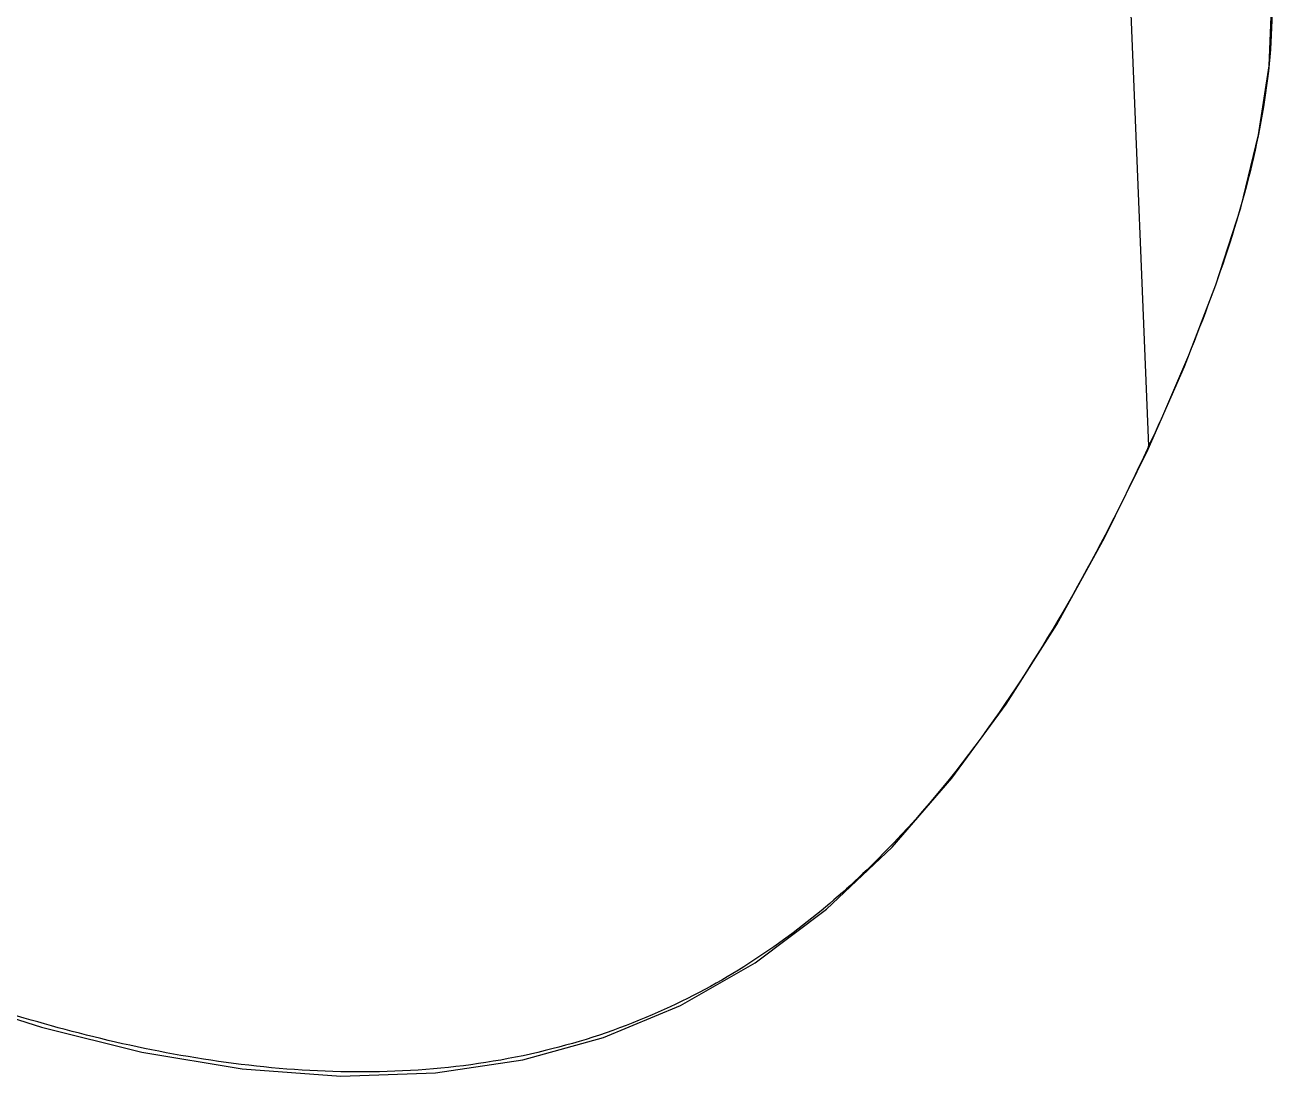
# Model space of a CAD drawing. Header units: millimetres. Extents: x 480 to 3134, y 272 to 1195.
# Drawn here: x 1292.8 to 1424.4, y 802.4 to 913.3 of the extents above; entities that cross this region are included whole.
import ezdxf

# ---------------------------------------------------------------- set-up
doc = ezdxf.new("R2010")
doc.units = ezdxf.units.MM

msp = doc.modelspace()

# ---------------------------------------------------------------- linework, layer by layer
at = {"color": 7, "linetype": 'Continuous'}
for p, q in [((1406.71, 980.55), (1411.29, 868.82)), ((1411.29, 868.82), (1411.16, 868.56)), ((1411.29, 868.82), (1411.17, 868.56)), ((1411.24, 868.52), (1411.29, 868.82))]:
    msp.add_line(p, q, dxfattribs=at)
for points in [[(1411.24, 868.52), (1415.07, 877.22), (1418.39, 885.85), (1421, 893.98), (1422.88, 901.67), (1423.99, 908.97), (1424.27, 915.92), (1424.24, 916.77)], [(1274.27, 814.52), (1284, 810.87), (1294.52, 807.53), (1305.09, 804.9), (1315.67, 803.13), (1326.08, 802.36), (1336.06, 802.69), (1345.27, 804.07), (1353.8, 806.43), (1361.9, 809.8), (1369.79, 814.32), (1377.32, 819.97), (1384.25, 826.53), (1390.54, 833.78), (1396.27, 841.59), (1401.59, 850.02), (1406.63, 859.14), (1411.24, 868.52)]]:
    msp.add_lwpolyline(points, dxfattribs=at)
for points, knots in [([(1424.24, 916.77), (1424.41, 912.71), (1423.7, 904.48), (1420.72, 892.42), (1416.49, 880.51), (1413.1, 872.71), (1411.29, 868.82)], [0, 0, 0, 0, 0.243341, 0.490777, 0.743162, 1, 1, 1, 1]), ([(1411.17, 868.56), (1408.88, 863.64), (1403.92, 853.8), (1395.03, 839.4), (1385.8, 827.98), (1376.71, 819.53), (1368.49, 813.54), (1358.75, 808.4), (1347.44, 804.64), (1334.96, 802.72), (1322.02, 802.72), (1309.28, 804.32), (1293.26, 807.96), (1281.78, 811.93), (1274.4, 814.87)], [0, 0, 0, 0, 0.096782, 0.196515, 0.301645, 0.357794, 0.417679, 0.482646, 0.553566, 0.629421, 0.707135, 0.783808, 0.85818, 1, 1, 1, 1])]:
    msp.add_open_spline(points, degree=3, knots=knots, dxfattribs=at)

doc.saveas('drawing.dxf')
